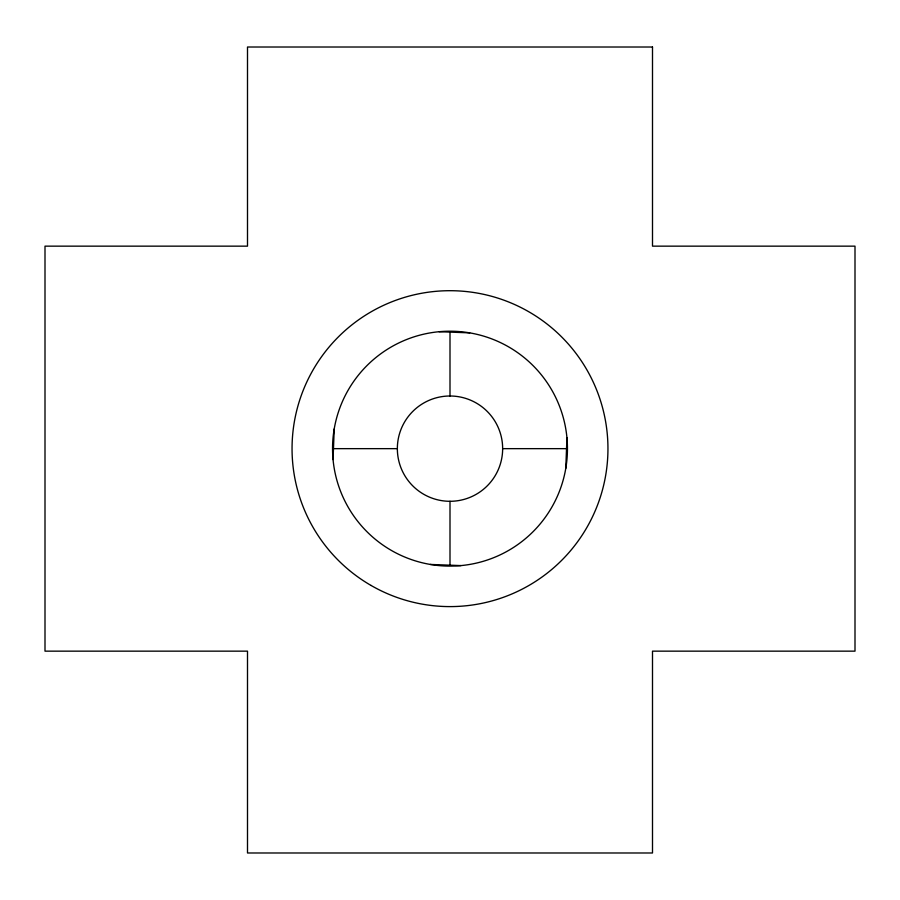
<?xml version="1.0" encoding="UTF-8"?>
<svg xmlns="http://www.w3.org/2000/svg" width="900" height="900" viewBox="0 0 900 900"><rect width="100%" height="100%" fill="white"/><g stroke="black" fill="none" stroke-linecap="round" stroke-linejoin="round"><path stroke-width="1.35" d="M333.056 459.574L334.215 428.929M565.785 468.36A117.45 117.45 0 0 0 409.185 338.524A117.45 117.45 0 0 0 375.03 539.066A117.45 117.45 0 0 0 565.785 468.36L566.944 437.726M333.473 448.65L397.35 448.65M502.65 448.65A52.65 52.65 0 0 1 423.675 494.246A52.65 52.65 0 0 1 423.675 403.054A52.65 52.65 0 0 1 502.65 448.65L566.528 448.65M439.076 331.706L469.721 332.865M430.279 564.435L460.924 565.594M450 332.123L450 396M450 501.3L450 565.178M652.5 47.014L247.5 47.014L247.5 246.15L45 246.15L45 651.15L247.5 651.15L247.5 852.986L652.5 852.986L652.5 651.15L855 651.15L855 246.15L652.5 246.15L652.5 47.014M371.025 585.439A157.95 157.95 0 0 0 607.95 448.65A157.95 157.95 0 0 0 371.025 311.861A157.95 157.95 0 0 0 371.025 585.439"/></g></svg>
